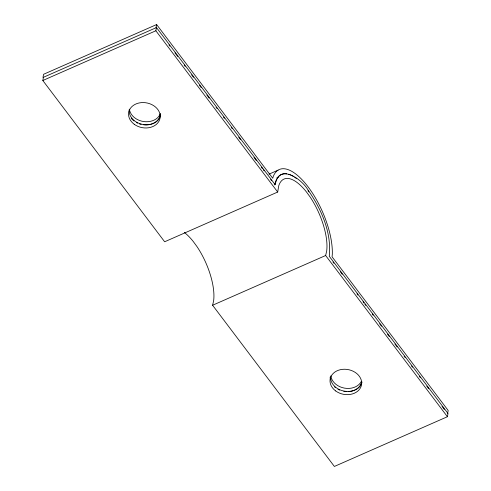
<?xml version="1.0" encoding="UTF-8"?>
<svg xmlns="http://www.w3.org/2000/svg" width="491" height="491" viewBox="0 0 491 491"><rect width="100%" height="100%" fill="white"/><g stroke="black" fill="none" stroke-linecap="round" stroke-linejoin="round"><path stroke-width="0.74" d="M43.423 77.296L42.815 80.506L164.645 241.775L277.691 192.036L278.741 185.788A45.295 18.253 66.3 0 1 306.181 191.613L309.956 196.756A45.295 18.253 66.3 0 1 326.668 251.134L325.643 255.516L212.597 305.249L334.371 466.45L447.418 416.712L448.025 413.508L329.271 256.308C331.769 232.544 321.366 209.105 308.017 189.986C301.695 178.97 278.919 162.711 275.218 184.757L156.469 27.564L42.975 77.492L43.582 74.288L156.629 24.55L272.757 178.276L273.291 176.392A55.937 22.543 66.3 0 1 308.182 186.967A55.937 22.543 66.3 0 1 332.303 254.504L332.057 256.775L448.185 410.494L447.577 413.704M156.021 27.76L156.629 24.55M277.691 192.036L155.862 30.767L156.469 27.564M212.597 305.249L213.622 300.866A45.295 18.253 66.3 0 0 196.909 246.488L193.135 241.345A45.295 18.253 66.3 0 0 184.303 232.439M42.815 80.506L155.862 30.767M268.951 174.182L278.078 170.168M276.918 177.687L278.323 177.067M168.959 44.884L169.886 46.105M174.968 52.838L177.742 56.502M184.211 65.07L185.132 66.291M191.6 74.853L193.448 77.302M199.456 85.25L201.304 87.699M206.852 95.039L209.16 98.096M216.089 107.271L217.016 108.493M223.485 117.061L224.405 118.282M231.341 127.457L232.261 128.679M238.73 137.241L240.578 139.69M253.982 157.427L256.29 160.483M261.372 167.216L262.298 168.438M263.219 169.659L264.146 170.886M270.615 179.448L271.541 180.67M332.99 262.01L333.911 263.237M340.38 271.799L342.227 274.242M357.012 293.821L357.939 295.042M363.021 301.769L363.948 302.99M364.868 304.217L365.795 305.439M372.264 314.001L373.185 315.228M379.653 323.79L381.507 326.233M387.509 334.187L389.357 336.636M394.905 343.976L397.213 347.033M404.148 356.208L405.069 357.43M411.538 365.991L412.465 367.219M419.394 376.388L420.321 377.616M426.789 386.178L428.637 388.627M442.035 406.364L444.343 409.42M325.643 255.516L447.418 416.712M274.776 184.954A50.604 20.395 66.3 0 1 286.769 173.832M288.634 174.268A50.604 20.395 66.3 0 1 290.586 174.986M291.151 175.244A50.604 20.395 66.3 0 1 293.483 176.508M294.674 177.269A50.604 20.395 66.3 0 1 296.257 178.405M307.998 190.747A50.604 20.395 66.3 0 1 308.839 191.901M160.41 113.489A15.939 12.576 10.7 0 1 143.777 121.565A15.939 12.576 10.7 0 1 129.391 109.168M361.468 382.753A15.939 12.576 10.7 0 1 348.15 391.634M346.29 391.622A15.939 12.576 10.7 0 1 343.81 391.327M339.637 390.087A15.939 12.576 10.7 0 1 337.98 389.289M335.47 387.657A15.939 12.576 10.7 0 1 334.574 386.902M330.191 378.395A15.939 12.576 10.7 0 1 330.204 377.07M361.351 381.397A15.939 12.576 10.7 0 1 344.418 388.117A15.939 12.576 10.7 0 1 330.854 375.854M160.348 114.121A15.939 12.576 10.7 0 1 143.587 124.818M141.126 124.37A15.939 12.576 10.7 0 1 139.327 123.842M137.609 123.149A15.939 12.576 10.7 0 1 136.51 122.603M134.006 120.964A15.939 12.576 10.7 0 1 131.195 118.128M362.045 382.041A15.939 12.576 10.7 0 1 344.921 391.241A15.939 12.576 10.7 0 1 330.621 377.407M160.422 115.974A15.939 12.576 10.7 0 1 142.249 124.333A15.939 12.576 10.7 0 1 129.274 109.425M335.66 390.934A15.939 12.576 10.7 0 0 361.444 385.251A15.939 12.576 10.7 0 0 340.447 369.674A15.939 12.576 10.7 0 0 335.66 390.934M134.209 124.26A15.939 12.576 10.7 0 0 159.98 118.546A15.939 12.576 10.7 0 0 138.959 102.993A15.939 12.576 10.7 0 0 134.209 124.26"/></g></svg>
